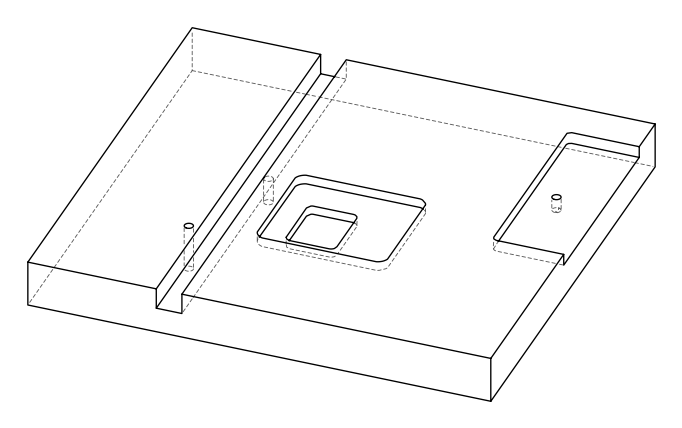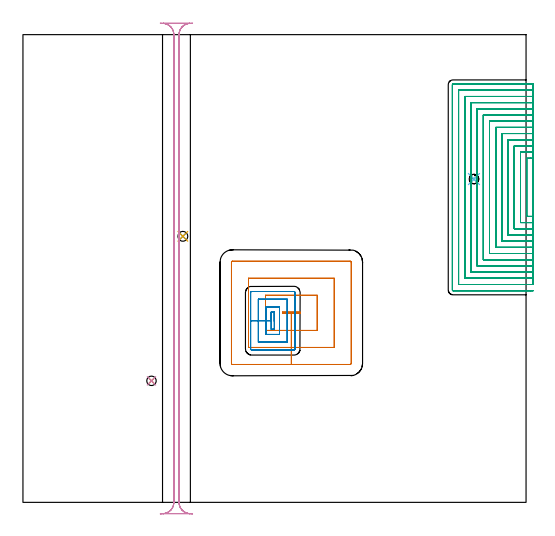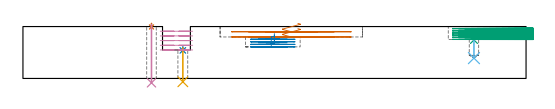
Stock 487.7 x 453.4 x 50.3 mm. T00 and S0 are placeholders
(PLAN: 10 operations, 7 tool changes, 102.1 min)
(1 SPOT_DRILL | STEP1HOLE | NXT0321_9005460120000 | 0.03 min | 0 mm3)
(2 SPOT_DRILL_1 | STEP1HOLE_1 | NXT0321_9005460120000 | 0.03 min | 2445 mm3)
(3 SPOT_DRILL_2 | STEP1POCKET | NXT0321_9005460120000 | 0.03 min | 1308 mm3)
(4 DRILL_THROUGH_HOLE_INTO_CENTER | STEP1HOLE | UGT0301_207 | 0.23 min | 3315 mm3)
(5 DRILL_THROUGH_HOLE_INTO_CENTER_1 | STEP1HOLE_1 | NXT0301_067 | 0.14 min | 2034 mm3)
(6 DRILL_BLIND_HOLE_INTO_CENTER | STEP1POCKET | UGT0301_207 | 0.08 min | 1109 mm3)
(7 MILL_RECTANGULAR_POCKET | POCKET_RECTANGULAR_STRAIGHT | UGT0201_105 | Follow Part, ap 5.5, ae 75% | 4.2 min | 169103 mm3)
(8 MILL_RECTANGULAR_POCKET_1 | POCKET_RECTANGULAR_STRAIGHT_1 | NXT0201_013 | Follow Part, ap 2.5, ae 75% | 4.16 min | 33593 mm3)
(9 MILL_SLOT | SLOT_PARTIAL_RECTANGULAR | NXT0201_009 | Follow Part, ap 2, ae 75% | 83.06 min | 196450 mm3)
(10 MILL_RECTANGULAR_SLOT | SLOT_RECTANGULAR | UGT0201_105 | Follow Part, ap 5.5, ae 75% | 10.17 min | 275416 mm3)
(TOOL NXT0321_9005460120000 | NC Spot Drill, 142deg, 12mm, Carbide, Uncoated | D12 PA142 FL30 Z2)
(TOOL UGT0301_207 | Twist Drill 9.2 mm | D9.2 PA118 FL80 Z2)
(TOOL NXT0301_067 | Carbide Drill 9.6mm [860.1-0960-029A1-MM 2214] | D9.6 PA140 FL47 Z2)
(TOOL UGT0201_105 | End Mill 22 mm | D22 FL25 Z2)
(TOOL NXT0201_013 | ENDMILL 10mm | D10 FL30 Z4)
(TOOL NXT0201_009 | ENDMILL 8mm [2P460-0800-NA 1630] | D8 FL26 Z6)
(OP 1 SPOT_DRILL)
G17 G21 G94 G90
T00 M6
G54
G17 G0 G90 X124.6 Y117.8 S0 M3
G43 Z60.3 H0
G94 G81 G98 Z49.9 F250. R53.3
G80
M5
M2
(OP 2 SPOT_DRILL_1)
G17 G21 G94 G90
T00 M6
G54
G17 G0 G90 X155. Y257.9 S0 M3
G43 Z60.3 H0
G94 G81 G98 Z27.187 F250. R30.6
G80
M5
M2
(OP 3 SPOT_DRILL_2)
G17 G21 G94 G90
T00 M6
G54
G17 G0 G90 X437.2 Y313.4 S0 M3
G43 Z60.3 H0
G94 G81 G98 Z37.304 F250. R40.7
G80
M5
M2
(OP 4 DRILL_THROUGH_HOLE_INTO_CENTER)
G17 G21 G94 G90
T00 M6
G54
G17 G0 G90 X124.6 Y117.8 S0 M3
G43 Z60.3 H0
G94 G73 G98 Z-4.264 F250. Q9.094 R52.3
G80
M5
M2
(OP 5 DRILL_THROUGH_HOLE_INTO_CENTER_1)
G17 G21 G94 G90
T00 M6
G54
G17 G0 G90 X155. Y257.9 S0 M3
G43 Z60.3 H1
G94 G73 G98 Z-3.247 F250. Q7.712 R29.6
G80
M5
M2
(OP 6 DRILL_BLIND_HOLE_INTO_CENTER)
G17 G21 G94 G90
T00 M6
G54
G17 G0 G90 X437.2 Y313.4 S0 M3
G43 Z60.3 H0
G94 G81 G98 Z19.7 F250. R39.7
G80
M5
M2
(OP 7 MILL_RECTANGULAR_POCKET)
G17 G21 G94 G90
T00 M6
G54
G17 G0 G90 X266.507 Y183.2 S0 M3
G43 Z60.3 H0
Z53.3
G94 G1 X268.7 Z52.712 F250.
Y184.3 Z52.418
X251.6 Z47.836
Y183.2 Z47.541
X260.15 Z45.25
X268.7 F500.
Y184.3
X251.6
Y183.2
X260.15
Y166.7
X285.2
Y200.8
X235.1
Y166.7
X260.15
Y150.2
X301.7
Y217.3
X218.6
Y150.2
X260.15
Y133.7
X317.2
G3 X318.2 Y134.7 R1.
G1 Y232.8
G3 X317.2 Y233.8 R1.
G1 X203.1
G3 X202.1 Y232.8 R1.
G1 Y134.7
G3 X203.1 Y133.7 R1.
G1 X260.15
X261.15
G0 X266.507 Y183.2 Z48.25
G1 X268.7 Z47.662 F250.
Y184.3 Z47.368
X251.6 Z42.786
Y183.2 Z42.491
X260.15 Z40.2
X268.7 F500.
Y184.3
X251.6
Y183.2
X260.15
Y166.7
X285.2
Y200.8
X235.1
Y166.7
X260.15
Y150.2
X301.7
Y217.3
X218.6
Y150.2
X260.15
Y133.7
X317.2
G3 X318.2 Y134.7 R1.
G1 Y232.8
G3 X317.2 Y233.8 R1.
G1 X203.1
G3 X202.1 Y232.8 R1.
G1 Y134.7
G3 X203.1 Y133.7 R1.
G1 X260.15
X261.15
G0 Z60.3
M5
M2
(OP 8 MILL_RECTANGULAR_POCKET_1)
G17 G21 G94 G90
T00 M6
G54
G17 G0 G90 X243.7 Y175.314 S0 M3
G43 Z60.3 H0
Z43.45
G94 G1 Y184.4 Z41.015 F250.
X240.7 Z40.211
Y176.1 Z37.987
Y167.8 F500.
X243.7
Y184.4
X240.7
Y176.1
X235.7
Y162.8
X248.7
Y189.4
X235.7
Y176.1
X228.2
Y155.3
X256.2
Y196.9
X228.2
Y176.1
X220.7
Y148.8
G3 X221.7 Y147.8 R1.
G1 X262.7
G3 X263.7 Y148.8 R1.
G1 Y203.4
G3 X262.7 Y204.4 R1.
G1 X221.7
G3 X220.7 Y203.4 R1.
G1 Y176.1
Y175.1
G0 X243.7 Y175.314 Z40.987
G1 Y184.4 Z38.553 F250.
X240.7 Z37.749
Y176.1 Z35.525
Y167.8 F500.
X243.7
Y184.4
X240.7
Y176.1
X235.7
Y162.8
X248.7
Y189.4
X235.7
Y176.1
X228.2
Y155.3
X256.2
Y196.9
X228.2
Y176.1
X220.7
Y148.8
G3 X221.7 Y147.8 R1.
G1 X262.7
G3 X263.7 Y148.8 R1.
G1 Y203.4
G3 X262.7 Y204.4 R1.
G1 X221.7
G3 X220.7 Y203.4 R1.
G1 Y176.1
Y175.1
G0 X243.7 Y175.314 Z38.525
G1 Y184.4 Z36.09 F250.
X240.7 Z35.286
Y176.1 Z33.062
Y167.8 F500.
X243.7
Y184.4
X240.7
Y176.1
X235.7
Y162.8
X248.7
Y189.4
X235.7
Y176.1
X228.2
Y155.3
X256.2
Y196.9
X228.2
Y176.1
X220.7
Y148.8
G3 X221.7 Y147.8 R1.
G1 X262.7
G3 X263.7 Y148.8 R1.
G1 Y203.4
G3 X262.7 Y204.4 R1.
G1 X221.7
G3 X220.7 Y203.4 R1.
G1 Y176.1
Y175.1
G0 X243.7 Y175.314 Z36.062
G1 Y184.4 Z33.628 F250.
X240.7 Z32.824
Y176.1 Z30.6
Y167.8 F500.
X243.7
Y184.4
X240.7
Y176.1
X235.7
Y162.8
X248.7
Y189.4
X235.7
Y176.1
X228.2
Y155.3
X256.2
Y196.9
X228.2
Y176.1
X220.7
Y148.8
G3 X221.7 Y147.8 R1.
G1 X262.7
G3 X263.7 Y148.8 R1.
G1 Y203.4
G3 X262.7 Y204.4 R1.
G1 X221.7
G3 X220.7 Y203.4 R1.
G1 Y176.1
Y175.1
G0 Z60.3
M5
M2
(OP 9 MILL_SLOT)
G17 G21 G94 G90
T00 M6
G54
G17 G0 G90 X494.7 Y333.5 S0 M3
G43 Z60.3 H1
Z48.5
G94 G1 X491.7 F250.
X488.3 F500.
Y277.2
X491.7
X494.7 F250.
Y339.5
X491.7
X482.3 F500.
Y271.2
X491.7
X494.7 F250.
Y345.5
X491.7
X476.3 F500.
Y265.2
X491.7
X494.7 F250.
Y351.5
X491.7
X470.3 F500.
Y259.2
X491.7
X494.7 F250.
Y357.5
X491.7
X464.3 F500.
Y253.2
X491.7
X494.7 F250.
Y363.5
X491.7
X458.3 F500.
Y247.2
X491.7
X494.7 F250.
Y369.5
X491.7
X452.3 F500.
Y241.2
X491.7
X494.7 F250.
Y375.5
X491.7
X446.3 F500.
Y235.2
X491.7
X494.7 F250.
Y381.5
X491.7
X440.3 F500.
Y229.2
X491.7
X494.7 F250.
Y387.5
X491.7
X434.3 F500.
Y223.2
X491.7
X494.7 F250.
Y393.5
X491.7
X428.3 F500.
Y217.2
X491.7
X494.7 F250.
Y399.5
X491.7
X422.3 F500.
Y211.2
X491.7
X494.7 F250.
Y405.5
X491.7
X416.9 F500.
G3 X416.3 Y404.9 R0.6
G1 Y205.8
G3 X416.9 Y205.2 R0.6
G1 X491.7
X494.7 F250.
G0 Y333.5 Z46.7
G1 X491.7
X488.3 F500.
Y277.2
X491.7
X494.7 F250.
Y339.5
X491.7
X482.3 F500.
Y271.2
X491.7
X494.7 F250.
Y345.5
X491.7
X476.3 F500.
Y265.2
X491.7
X494.7 F250.
Y351.5
X491.7
X470.3 F500.
Y259.2
X491.7
X494.7 F250.
Y357.5
X491.7
X464.3 F500.
Y253.2
X491.7
X494.7 F250.
Y363.5
X491.7
X458.3 F500.
Y247.2
X491.7
X494.7 F250.
Y369.5
X491.7
X452.3 F500.
Y241.2
X491.7
X494.7 F250.
Y375.5
X491.7
X446.3 F500.
Y235.2
X491.7
X494.7 F250.
Y381.5
X491.7
X440.3 F500.
Y229.2
X491.7
X494.7 F250.
Y387.5
X491.7
X434.3 F500.
Y223.2
X491.7
X494.7 F250.
Y393.5
X491.7
X428.3 F500.
Y217.2
X491.7
X494.7 F250.
Y399.5
X491.7
X422.3 F500.
Y211.2
X491.7
X494.7 F250.
Y405.5
X491.7
X416.9 F500.
G3 X416.3 Y404.9 R0.6
G1 Y205.8
G3 X416.9 Y205.2 R0.6
G1 X491.7
X494.7 F250.
G0 Y333.5 Z44.9
G1 X491.7
X488.3 F500.
Y277.2
X491.7
X494.7 F250.
Y339.5
X491.7
X482.3 F500.
Y271.2
X491.7
X494.7 F250.
Y345.5
X491.7
X476.3 F500.
Y265.2
X491.7
X494.7 F250.
Y351.5
X491.7
X470.3 F500.
Y259.2
X491.7
X494.7 F250.
Y357.5
X491.7
X464.3 F500.
Y253.2
X491.7
X494.7 F250.
Y363.5
X491.7
X458.3 F500.
Y247.2
X491.7
X494.7 F250.
Y369.5
X491.7
X452.3 F500.
Y241.2
X491.7
X494.7 F250.
Y375.5
X491.7
X446.3 F500.
Y235.2
X491.7
X494.7 F250.
Y381.5
X491.7
X440.3 F500.
Y229.2
X491.7
X494.7 F250.
Y387.5
X491.7
X434.3 F500.
Y223.2
X491.7
X494.7 F250.
Y393.5
X491.7
X428.3 F500.
Y217.2
X491.7
X494.7 F250.
Y399.5
X491.7
X422.3 F500.
Y211.2
X491.7
X494.7 F250.
Y405.5
X491.7
X416.9 F500.
G3 X416.3 Y404.9 R0.6
G1 Y205.8
G3 X416.9 Y205.2 R0.6
G1 X491.7
X494.7 F250.
G0 Y333.5 Z43.1
G1 X491.7
X488.3 F500.
Y277.2
X491.7
X494.7 F250.
Y339.5
X491.7
X482.3 F500.
Y271.2
X491.7
X494.7 F250.
Y345.5
X491.7
X476.3 F500.
Y265.2
X491.7
X494.7 F250.
Y351.5
X491.7
X470.3 F500.
Y259.2
X491.7
X494.7 F250.
Y357.5
X491.7
X464.3 F500.
Y253.2
X491.7
X494.7 F250.
Y363.5
X491.7
X458.3 F500.
Y247.2
X491.7
X494.7 F250.
Y369.5
X491.7
X452.3 F500.
Y241.2
X491.7
X494.7 F250.
Y375.5
X491.7
X446.3 F500.
Y235.2
X491.7
X494.7 F250.
Y381.5
X491.7
X440.3 F500.
Y229.2
X491.7
X494.7 F250.
Y387.5
X491.7
X434.3 F500.
Y223.2
X491.7
X494.7 F250.
Y393.5
X491.7
X428.3 F500.
Y217.2
X491.7
X494.7 F250.
Y399.5
X491.7
X422.3 F500.
Y211.2
X491.7
X494.7 F250.
Y405.5
X491.7
X416.9 F500.
G3 X416.3 Y404.9 R0.6
G1 Y205.8
G3 X416.9 Y205.2 R0.6
G1 X491.7
X494.7 F250.
G0 Y333.5 Z41.3
G1 X491.7
X488.3 F500.
Y277.2
X491.7
X494.7 F250.
Y339.5
X491.7
X482.3 F500.
Y271.2
X491.7
X494.7 F250.
Y345.5
X491.7
X476.3 F500.
Y265.2
X491.7
X494.7 F250.
Y351.5
X491.7
X470.3 F500.
Y259.2
X491.7
X494.7 F250.
Y357.5
X491.7
X464.3 F500.
Y253.2
X491.7
X494.7 F250.
Y363.5
X491.7
X458.3 F500.
Y247.2
X491.7
X494.7 F250.
Y369.5
X491.7
X452.3 F500.
Y241.2
X491.7
X494.7 F250.
Y375.5
X491.7
X446.3 F500.
Y235.2
X491.7
X494.7 F250.
Y381.5
X491.7
X440.3 F500.
Y229.2
X491.7
X494.7 F250.
Y387.5
X491.7
X434.3 F500.
Y223.2
X491.7
X494.7 F250.
Y393.5
X491.7
X428.3 F500.
Y217.2
X491.7
X494.7 F250.
Y399.5
X491.7
X422.3 F500.
Y211.2
X491.7
X494.7 F250.
Y405.5
X491.7
X416.9 F500.
G3 X416.3 Y404.9 R0.6
G1 Y205.8
G3 X416.9 Y205.2 R0.6
G1 X491.7
X494.7 F250.
G0 Y333.5 Z39.5
G1 X491.7
X488.3 F500.
Y277.2
X491.7
X494.7 F250.
Y339.5
X491.7
X482.3 F500.
Y271.2
X491.7
X494.7 F250.
Y345.5
X491.7
X476.3 F500.
Y265.2
X491.7
X494.7 F250.
Y351.5
X491.7
X470.3 F500.
Y259.2
X491.7
X494.7 F250.
Y357.5
X491.7
X464.3 F500.
Y253.2
X491.7
X494.7 F250.
Y363.5
X491.7
X458.3 F500.
Y247.2
X491.7
X494.7 F250.
Y369.5
X491.7
X452.3 F500.
Y241.2
X491.7
X494.7 F250.
Y375.5
X491.7
X446.3 F500.
Y235.2
X491.7
X494.7 F250.
Y381.5
X491.7
X440.3 F500.
Y229.2
X491.7
X494.7 F250.
Y387.5
X491.7
X434.3 F500.
Y223.2
X491.7
X494.7 F250.
Y393.5
X491.7
X428.3 F500.
Y217.2
X491.7
X494.7 F250.
Y399.5
X491.7
X422.3 F500.
Y211.2
X491.7
X494.7 F250.
Y405.5
X491.7
X416.9 F500.
G3 X416.3 Y404.9 R0.6
G1 Y205.8
G3 X416.9 Y205.2 R0.6
G1 X491.7
X494.7 F250.
G0 Y333.5 Z37.7
G1 X491.7
X488.3 F500.
Y277.2
X491.7
X494.7 F250.
Y339.5
X491.7
X482.3 F500.
Y271.2
X491.7
X494.7 F250.
Y345.5
X491.7
X476.3 F500.
Y265.2
X491.7
X494.7 F250.
Y351.5
X491.7
X470.3 F500.
Y259.2
X491.7
X494.7 F250.
Y357.5
X491.7
X464.3 F500.
Y253.2
X491.7
X494.7 F250.
Y363.5
X491.7
X458.3 F500.
Y247.2
X491.7
X494.7 F250.
Y369.5
X491.7
X452.3 F500.
Y241.2
X491.7
X494.7 F250.
Y375.5
X491.7
X446.3 F500.
Y235.2
X491.7
X494.7 F250.
Y381.5
X491.7
X440.3 F500.
Y229.2
X491.7
X494.7 F250.
Y387.5
X491.7
X434.3 F500.
Y223.2
X491.7
X494.7 F250.
Y393.5
X491.7
X428.3 F500.
Y217.2
X491.7
X494.7 F250.
Y399.5
X491.7
X422.3 F500.
Y211.2
X491.7
X494.7 F250.
Y405.5
X491.7
X416.9 F500.
G3 X416.3 Y404.9 R0.6
G1 Y205.8
G3 X416.9 Y205.2 R0.6
G1 X491.7
X494.7 F250.
G0 Z60.3
M5
M2
(OP 10 MILL_RECTANGULAR_SLOT)
G17 G21 G94 G90
T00 M6
G54
G17 G0 G90 X133.12 Y464.591 S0 M3
G43 Z60.3 H0
Z45.76
G94 G1 X136.112 Y464.37 F250.
G2 X146.3 Y453.4 R11. F500.
G1 Y0.
G2 X136.112 Y-10.97 R11.
G1 Y-11.
X161.488
Y-10.97
G2 X151.3 Y0. R11.
G1 Y453.4
G2 X161.488 Y464.37 R11.
G1 X164.48 Y464.591 F250.
G0 X133.12 Z41.22
G1 X136.112 Y464.37
G2 X146.3 Y453.4 R11. F500.
G1 Y0.
G2 X136.112 Y-10.97 R11.
G1 Y-11.
X161.488
Y-10.97
G2 X151.3 Y0. R11.
G1 Y453.4
G2 X161.488 Y464.37 R11.
G1 X164.48 Y464.591 F250.
G0 Z60.3
Y-11.191
Z36.68
G1 X161.488 Y-10.97
G2 X151.3 Y0. R11. F500.
G1 Y453.4
G2 X161.488 Y464.37 R11.
G1 Y464.4
X136.112
Y464.37
G2 X146.3 Y453.4 R11.
G1 Y0.
G2 X136.112 Y-10.97 R11.
G1 X133.12 Y-11.191 F250.
G0 X164.48 Z32.14
G1 X161.488 Y-10.97
G2 X151.3 Y0. R11. F500.
G1 Y453.4
G2 X161.488 Y464.37 R11.
G1 Y464.4
X136.112
Y464.37
G2 X146.3 Y453.4 R11.
G1 Y0.
G2 X136.112 Y-10.97 R11.
G1 X133.12 Y-11.191 F250.
G0 X164.48 Z27.6
G1 X161.488 Y-10.97
G2 X151.3 Y0. R11. F500.
G1 Y453.4
G2 X161.488 Y464.37 R11.
G1 Y464.4
X136.112
Y464.37
G2 X146.3 Y453.4 R11.
G1 Y0.
G2 X136.112 Y-10.97 R11.
G1 X133.12 Y-11.191 F250.
G0 Z60.3
M5
M2
